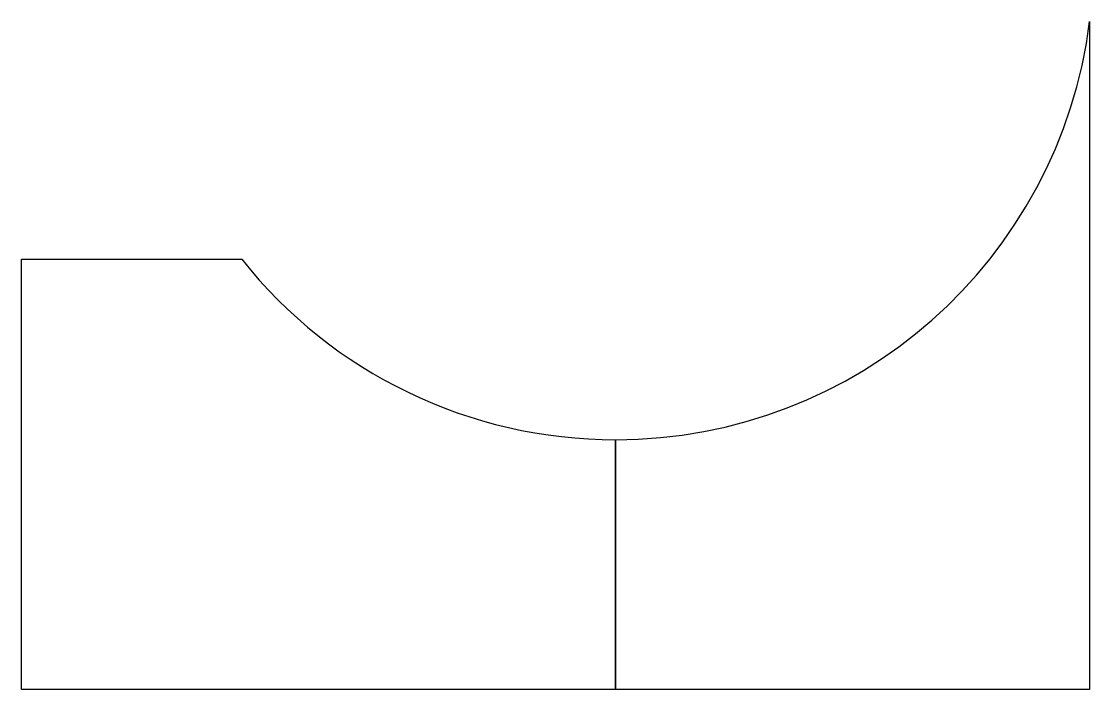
# Model space of a CAD drawing. Header units: millimetres. Extents: x 350 to 542, y 75 to 196.
import ezdxf

# ---------------------------------------------------------------- set-up
doc = ezdxf.new("R2010")
doc.units = ezdxf.units.MM
doc.layers.get('0').update_dxf_attribs({"linetype": 'CONTINUOUS'})

msp = doc.modelspace()

# ---------------------------------------------------------------- linework, layer by layer
msp.add_lwpolyline([(542.4, 195.53), (542.4, 75.2), (457.06, 75.2), (457.06, 120.2), (457.06, 75.2), (350.06, 75.2), (350.06, 152.68), (389.74, 152.68, 0.228652), (457.06, 120.2, 0.378247)], format="xyb", close=True)

doc.saveas('drawing.dxf')
